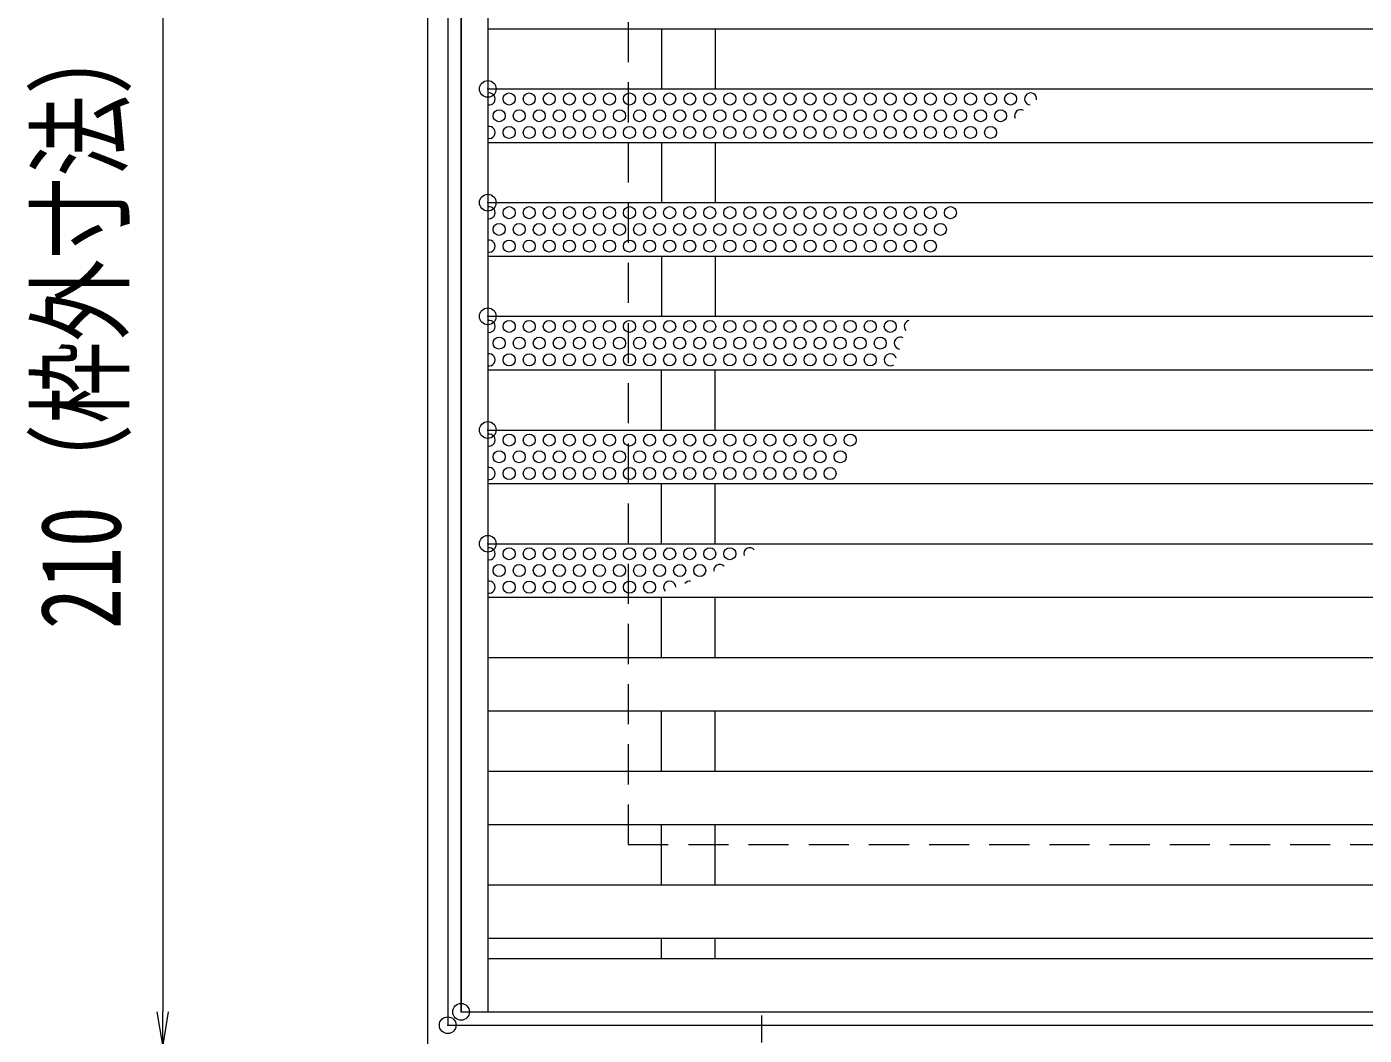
# Model space of a CAD drawing. Units: millimetres, scale not verified. Extents: x -1050 to 1050, y -742 to 742.
# Drawn here: x -587.7 to -387.7, y 247.3 to 398.1 of the extents above; entities that cross this region are included whole.
import ezdxf
from ezdxf.enums import TextEntityAlignment as Align

# ---------------------------------------------------------------- set-up
doc = ezdxf.new("R2010")
doc.units = ezdxf.units.MM
doc.header["$LTSCALE"] = 5
doc.header["$PDMODE"] = 32
doc.header["$PDSIZE"] = 2.5
doc.linetypes.add('CHAIN1', pattern=[8, 5, -1, 1, -1])
doc.linetypes.add('DASHED1', pattern=[1.8, 1.2, -0.6])
for name, color, linetype, lineweight in [('0-1_寸法注釈', 2, 'Continuous', 9), ('0-2_ハッチング', 4, 'Continuous', 9), ('0-4_0', 2, 'Continuous', 9), ('0-5_DEFPOINTS', 134, 'Continuous', 9), ('0-6_枠', 7, 'Continuous', 9), ('0-7_蓋', 5, 'Continuous', 9), ('0-8_アンカー', 7, 'Continuous', 9), ('0-A_溝開口', 4, 'DASHED1', 9)]:
    doc.layers.add(name, color=color, linetype=linetype, lineweight=lineweight)
doc.styles.add('ＭＳ ゴシック', font='')
doc.styles.get('ＭＳ ゴシック').set_extended_font_data('MS Gothic')

# ---------------------------------------------------------------- blocks, each defined once
blk = doc.blocks.new('_OPEN')
at = {"layer": '0-4_0'}
blk.add_line((0, 0), (-5, 0), dxfattribs=at)
blk.add_lwpolyline([(-5, 0.833), (0, 0), (-5, -0.833)], dxfattribs=at)
blk = doc.blocks.new('A$C5D7C781A')
at = {"layer": '0-8_アンカー', "color": 6, "linetype": 'CHAIN1'}
blk.add_line((37.5, 140.11), (37.5, 0), dxfattribs=at)
at = {"layer": '0-8_アンカー'}
for p, q in [((0, 118.78), (0, 22.26)), ((0, 118.78), (75, 118.78)), ((75, 118.78), (75, 22.26)), ((75, 33.76), (0, 33.76)), ((0, 22.26), (75, 22.26))]:
    blk.add_line(p, q, dxfattribs=at)

msp = doc.modelspace()

# ---------------------------------------------------------------- linework, layer by layer
at = {"layer": '0-1_寸法注釈'}
msp.add_line((-567.406, 450.84), (-567.406, 250.84), dxfattribs=at)
at = {"layer": '0-2_ハッチング'}
for centre in [(-515.587, 387.34), (-512.587, 387.34), (-509.587, 387.34), (-506.587, 387.34), (-503.587, 387.34), (-500.587, 387.34), (-497.587, 387.34), (-494.587, 387.34), (-491.587, 387.34), (-488.587, 387.34), (-485.587, 387.34), (-482.587, 387.34), (-479.587, 387.34), (-476.587, 387.34), (-473.587, 387.34), (-470.587, 387.34), (-467.587, 387.34), (-464.587, 387.34), (-461.587, 387.34), (-458.587, 387.34), (-455.587, 387.34), (-452.587, 387.34), (-449.587, 387.34), (-446.587, 387.34), (-443.587, 387.34), (-440.587, 387.34), (-517.087, 384.84), (-514.087, 384.84), (-511.087, 384.84), (-508.087, 384.84), (-505.087, 384.84), (-502.087, 384.84), (-499.087, 384.84), (-496.087, 384.84), (-493.087, 384.84), (-490.087, 384.84), (-487.087, 384.84), (-484.087, 384.84), (-481.087, 384.84), (-478.087, 384.84), (-475.087, 384.84), (-472.087, 384.84), (-469.087, 384.84), (-466.087, 384.84), (-463.087, 384.84), (-460.087, 384.84), (-457.087, 384.84), (-454.087, 384.84), (-451.087, 384.84), (-448.087, 384.84), (-445.087, 384.84), (-442.087, 384.84), (-515.587, 382.34), (-512.587, 382.34), (-509.587, 382.34), (-506.587, 382.34), (-503.587, 382.34), (-500.587, 382.34), (-497.587, 382.34), (-494.587, 382.34), (-491.587, 382.34), (-488.587, 382.34), (-485.587, 382.34), (-482.587, 382.34), (-479.587, 382.34), (-476.587, 382.34), (-473.587, 382.34), (-470.587, 382.34), (-467.587, 382.34), (-464.587, 382.34), (-461.587, 382.34), (-458.587, 382.34), (-455.587, 382.34), (-452.587, 382.34), (-449.587, 382.34), (-446.587, 382.34), (-443.587, 382.34), (-515.587, 370.34), (-512.587, 370.34), (-509.587, 370.34), (-506.587, 370.34), (-503.587, 370.34), (-500.587, 370.34), (-497.587, 370.34), (-494.587, 370.34), (-491.587, 370.34), (-488.587, 370.34), (-485.587, 370.34), (-482.587, 370.34), (-479.587, 370.34), (-476.587, 370.34), (-473.587, 370.34), (-470.587, 370.34), (-467.587, 370.34), (-464.587, 370.34), (-461.587, 370.34), (-458.587, 370.34), (-455.587, 370.34), (-452.587, 370.34), (-449.587, 370.34), (-517.087, 367.84), (-514.087, 367.84), (-511.087, 367.84), (-508.087, 367.84), (-505.087, 367.84), (-502.087, 367.84), (-499.087, 367.84), (-496.087, 367.84), (-493.087, 367.84), (-490.087, 367.84), (-487.087, 367.84), (-484.087, 367.84), (-481.087, 367.84), (-478.087, 367.84), (-475.087, 367.84), (-472.087, 367.84), (-469.087, 367.84), (-466.087, 367.84), (-463.087, 367.84), (-460.087, 367.84), (-457.087, 367.84), (-454.087, 367.84), (-451.087, 367.84), (-515.587, 365.34), (-512.587, 365.34), (-509.587, 365.34), (-506.587, 365.34), (-503.587, 365.34), (-500.587, 365.34), (-497.587, 365.34), (-494.587, 365.34), (-491.587, 365.34), (-488.587, 365.34), (-485.587, 365.34), (-482.587, 365.34), (-479.587, 365.34), (-476.587, 365.34), (-473.587, 365.34), (-470.587, 365.34), (-467.587, 365.34), (-464.587, 365.34), (-461.587, 365.34), (-458.587, 365.34), (-455.587, 365.34), (-452.587, 365.34), (-515.587, 353.34), (-512.587, 353.34), (-509.587, 353.34), (-506.587, 353.34), (-503.587, 353.34), (-500.587, 353.34), (-497.587, 353.34), (-494.587, 353.34), (-491.587, 353.34), (-488.587, 353.34), (-485.587, 353.34), (-482.587, 353.34), (-479.587, 353.34), (-476.587, 353.34), (-473.587, 353.34), (-470.587, 353.34), (-467.587, 353.34), (-464.587, 353.34), (-461.587, 353.34), (-458.587, 353.34), (-517.087, 350.84), (-514.087, 350.84), (-511.087, 350.84), (-508.087, 350.84), (-505.087, 350.84), (-502.087, 350.84), (-499.087, 350.84), (-496.087, 350.84), (-493.087, 350.84), (-490.087, 350.84), (-487.087, 350.84), (-484.087, 350.84), (-481.087, 350.84), (-478.087, 350.84), (-475.087, 350.84), (-472.087, 350.84), (-469.087, 350.84), (-466.087, 350.84), (-463.087, 350.84), (-460.087, 350.84), (-515.587, 348.34), (-512.587, 348.34), (-509.587, 348.34), (-506.587, 348.34), (-503.587, 348.34), (-500.587, 348.34), (-497.587, 348.34), (-494.587, 348.34), (-491.587, 348.34), (-488.587, 348.34), (-485.587, 348.34), (-482.587, 348.34), (-479.587, 348.34), (-476.587, 348.34), (-473.587, 348.34), (-470.587, 348.34), (-467.587, 348.34), (-464.587, 348.34), (-461.587, 348.34), (-515.587, 336.34), (-512.587, 336.34), (-509.587, 336.34), (-506.587, 336.34), (-503.587, 336.34), (-500.587, 336.34), (-497.587, 336.34), (-494.587, 336.34), (-491.587, 336.34), (-488.587, 336.34), (-485.587, 336.34), (-482.587, 336.34), (-479.587, 336.34), (-476.587, 336.34), (-473.587, 336.34), (-470.587, 336.34), (-467.587, 336.34), (-464.587, 336.34), (-517.087, 333.84), (-514.087, 333.84), (-511.087, 333.84), (-508.087, 333.84), (-505.087, 333.84), (-502.087, 333.84), (-499.087, 333.84), (-496.087, 333.84), (-493.087, 333.84), (-490.087, 333.84), (-487.087, 333.84), (-484.087, 333.84), (-481.087, 333.84), (-478.087, 333.84), (-475.087, 333.84), (-472.087, 333.84), (-469.087, 333.84), (-466.087, 333.84), (-515.587, 331.34), (-512.587, 331.34), (-509.587, 331.34), (-506.587, 331.34), (-503.587, 331.34), (-500.587, 331.34), (-497.587, 331.34), (-494.587, 331.34), (-491.587, 331.34), (-488.587, 331.34), (-485.587, 331.34), (-482.587, 331.34), (-479.587, 331.34), (-476.587, 331.34), (-473.587, 331.34), (-470.587, 331.34), (-467.587, 331.34), (-515.587, 319.34), (-512.587, 319.34), (-509.587, 319.34), (-506.587, 319.34), (-503.587, 319.34), (-500.587, 319.34), (-497.587, 319.34), (-494.587, 319.34), (-491.587, 319.34), (-488.587, 319.34), (-485.587, 319.34), (-482.587, 319.34), (-517.087, 316.84), (-514.087, 316.84), (-511.087, 316.84), (-508.087, 316.84), (-505.087, 316.84), (-502.087, 316.84), (-499.087, 316.84), (-496.087, 316.84), (-493.087, 316.84), (-490.087, 316.84), (-487.087, 316.84), (-515.587, 314.34), (-512.587, 314.34), (-509.587, 314.34), (-506.587, 314.34), (-503.587, 314.34), (-500.587, 314.34), (-497.587, 314.34), (-494.587, 314.34)]:
    msp.add_circle(centre, 0.9, dxfattribs=at)
for centre, start, end in [((-518.587, 387.34), 257.27009, 102.72991), ((-437.587, 387.34), 350.70189, 265.82131), ((-439.087, 384.84), 60.09054, 203.639), ((-518.587, 382.34), 257.27009, 102.72991), ((-518.587, 370.34), 257.27009, 102.72991), ((-518.587, 365.34), 257.27009, 102.72991), ((-518.587, 353.34), 257.27009, 102.72991), ((-455.587, 353.34), 99.89715, 222.2928), ((-457.087, 350.84), 60.02336, 261.44386), ((-518.587, 348.34), 257.27009, 102.72991), ((-458.587, 348.34), 14.39711, 305.63452), ((-518.587, 336.34), 257.27009, 102.72991), ((-518.587, 331.34), 257.27009, 102.72991), ((-518.587, 319.34), 257.27009, 102.72991), ((-479.587, 319.34), 42.31971, 197.92661), ((-484.087, 316.84), 45.2346, 186.03481), ((-518.587, 314.34), 257.27009, 102.72991), ((-491.587, 314.34), 0.03008, 220.91157), ((-488.587, 314.34), 81.04247, 143.11626)]:
    msp.add_arc(centre, 0.9, start, end, dxfattribs=at)
at = {"layer": '0-2_ハッチング', "color": 7}
for p in [(-518.786, 388.84), (-518.786, 371.84), (-518.786, 354.84), (-518.786, 337.84), (-518.786, 320.84)]:
    msp.add_point(p, dxfattribs=at)
at = {"layer": '0-5_DEFPOINTS'}
for p in [(-522.786, 250.84), (-524.786, 248.84)]:
    msp.add_point(p, dxfattribs=at)
at = {"layer": '0-6_枠'}
for p, q in [((-527.786, 455.84), (-527.786, 245.84)), ((-524.786, 452.84), (-524.786, 248.84)), ((-524.786, 248.84), (179.051, 248.84))]:
    msp.add_line(p, q, dxfattribs=at)
at = {"layer": '0-7_蓋'}
for p, q in [((-522.786, 250.84), (-522.786, 450.84)), ((-518.786, 450.84), (-518.786, 250.84)), ((-522.786, 444.84), (-522.786, 250.84)), ((-518.786, 397.84), (-26.786, 397.84)), ((-492.786, 397.84), (-492.786, 388.84)), ((-484.786, 397.84), (-484.786, 388.84)), ((-518.786, 388.84), (-26.786, 388.84)), ((-518.786, 380.84), (-26.786, 380.84)), ((-492.786, 380.84), (-492.786, 371.84)), ((-484.786, 380.84), (-484.786, 371.84)), ((-518.786, 371.84), (-26.786, 371.84)), ((-518.786, 363.84), (-26.786, 363.84)), ((-492.786, 363.84), (-492.786, 354.84)), ((-484.786, 363.84), (-484.786, 354.84)), ((-522.786, 354.84), (-522.736, 354.84)), ((-518.786, 354.84), (-26.786, 354.84)), ((-522.786, 346.84), (-522.736, 346.84)), ((-518.786, 346.84), (-26.786, 346.84)), ((-492.786, 337.84), (-492.786, 346.84)), ((-484.786, 337.84), (-484.786, 346.84)), ((-518.786, 337.84), (-26.786, 337.84)), ((-518.786, 329.84), (-26.786, 329.84)), ((-492.786, 320.84), (-492.786, 329.84)), ((-484.786, 320.84), (-484.786, 329.84)), ((-518.786, 320.84), (-26.786, 320.84)), ((-518.786, 312.84), (-26.786, 312.84)), ((-492.786, 303.84), (-492.786, 312.84)), ((-484.786, 303.84), (-484.786, 312.84)), ((-518.786, 303.84), (-26.786, 303.84)), ((-518.786, 295.84), (-26.786, 295.84)), ((-492.786, 286.84), (-492.786, 295.84)), ((-484.786, 286.84), (-484.786, 295.84)), ((-518.786, 286.84), (-26.786, 286.84)), ((-518.786, 278.84), (-26.786, 278.84)), ((-492.786, 269.84), (-492.786, 278.84)), ((-484.786, 269.84), (-484.786, 278.84)), ((-518.786, 269.84), (-26.786, 269.84)), ((-518.786, 261.84), (-26.786, 261.84)), ((-492.786, 258.84), (-492.786, 261.84)), ((-484.786, 258.84), (-484.786, 261.84)), ((-518.786, 258.84), (-26.786, 258.84)), ((-522.786, 250.84), (-22.786, 250.84))]:
    msp.add_line(p, q, dxfattribs=at)
at = {"layer": '0-7_蓋', "color": 7}
msp.add_point((-522.786, 250.84), dxfattribs=at)
at = {"layer": '0-A_溝開口'}
for p, q in [((-497.786, 425.84), (-497.786, 275.84)), ((-497.786, 275.84), (-22.786, 275.84))]:
    msp.add_line(p, q, dxfattribs=at)

# ---------------------------------------------------------------- block references
at = {"layer": '0-1_寸法注釈', "rotation": 270}
msp.add_blockref('_OPEN', (-567.406, 245.84), dxfattribs=at)
at = {"layer": '0-8_アンカー', "xscale": -0.2, "yscale": 0.2, "rotation": 180}
msp.add_blockref('A$C5D7C781A', (-485.286, 250.292), dxfattribs=at)

# ---------------------------------------------------------------- texts
at = {"layer": '0-1_寸法注釈', "color": 7, "style": 'ＭＳ ゴシック', "width": 0.75}
msp.add_text('210（枠外寸法）', height=12.03, rotation=90, dxfattribs=at).set_placement((-570.093, 308.047), align=Align.BOTTOM_LEFT)

doc.saveas('drawing.dxf')
